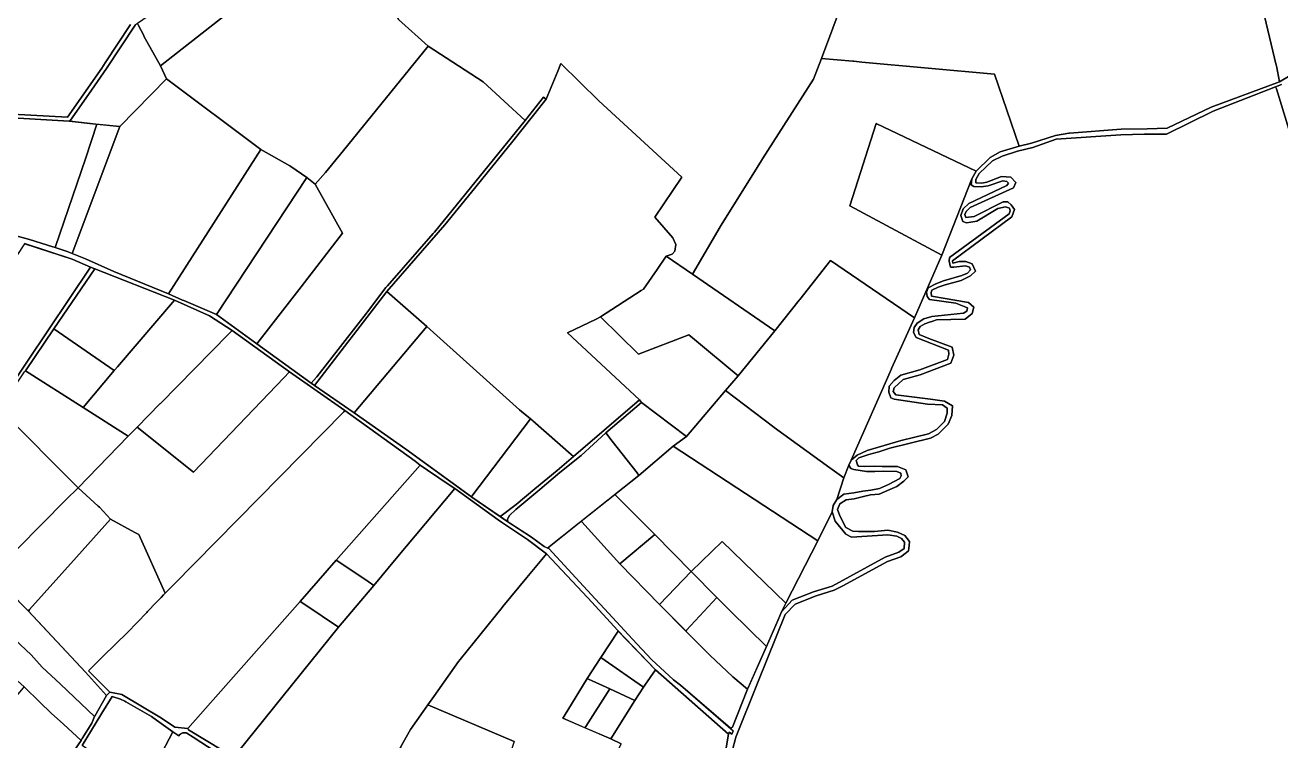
# Model space of a CAD drawing. Header units: metres. Extents: x 3 to 1005126, y 39 to 4383651.
# Drawn here: x 492029 to 493134, y 4373409 to 4374039 of the extents above; entities that cross this region are included whole.
import ezdxf

# ---------------------------------------------------------------- set-up
doc = ezdxf.new("R2010")
doc.units = ezdxf.units.M
doc.header["$MEASUREMENT"] = 0
doc.layers.add('TM_Llucmajor', color=7, linetype='Continuous')

msp = doc.modelspace()

# ---------------------------------------------------------------- linework, layer by layer
at = {"layer": 'TM_Llucmajor', "linetype": 'Continuous', "flags": 128}
for points in [[(492127.6, 4374040.1), (492127.6, 4374040.3), (492145.5, 4374052.6), (492284.9, 4374148.3), (492286.2, 4374146.9), (492349, 4374189.9), (492349.5, 4374190.3), (492384.5, 4374214.2), (492389.6, 4374204.6), (492375.8, 4374194.6), (492370.5, 4374190.7), (492350, 4374175.8), (492324, 4374156.9), (492321.4, 4374155), (492299.4, 4374139), (492291.1, 4374132.9), (492299.7, 4374122), (492163, 4374014.5), (492148, 4374002.7), (492133.4, 4374029), (492133.2, 4374029.4), (492128.5, 4374038.2), (492127.6, 4374040.1)], [(492293.1, 4373909.1), (492284, 4373898.7), (492276.7, 4373904.5), (492262.7, 4373914.2), (492261.8, 4373914.8), (492236.4, 4373929.2), (492153.1, 4373991.4), (492148, 4374002.7), (492163, 4374014.5), (492299.7, 4374122), (492326.8, 4374089.8), (492357.5, 4374043.7), (492383.6, 4374020), (492305.3, 4373923.7), (492305, 4373923.3), (492293.1, 4373909.1)], [(492125.5, 4374038.6), (492125.8, 4374039.1), (492127.6, 4374040.3), (492127.6, 4374040.1), (492128.5, 4374038.2), (492133.2, 4374029.4), (492133.4, 4374029), (492148, 4374002.7), (492153.1, 4373991.4), (492112, 4373949.4), (492091.1, 4373951.6), (492068.2, 4373954.2), (492087.2, 4373981.5), (492100.4, 4374000.4), (492125.5, 4374038.6)], [(492308.3, 4373855.5), (492284, 4373898.7), (492293.1, 4373909.1), (492305, 4373923.3), (492305.3, 4373923.7), (492383.6, 4374020), (492432.1, 4373988.9), (492468.9, 4373954.9), (492389.1, 4373856.5), (492388.1, 4373855.3), (492347.9, 4373809.3), (492346.4, 4373807.8), (492330.2, 4373786.3), (492329.3, 4373785.2), (492285.5, 4373729.2), (492285.2, 4373728.9), (492280.6, 4373723.6), (492232.7, 4373758.4), (492271.7, 4373808.5), (492308.3, 4373855.5)], [(492569.7, 4373709), (492511.7, 4373659.1), (492509.5, 4373660.9), (492475.7, 4373690.5), (492475.1, 4373691.1), (492464.1, 4373700.2), (492382.5, 4373773.6), (492347.3, 4373804.3), (492398.2, 4373863), (492421.8, 4373891.8), (492458.2, 4373936.5), (492459.3, 4373937.9), (492481.9, 4373966.5), (492482.9, 4373967.8), (492487.5, 4373973.5), (492497.8, 4373998.2), (492500.5, 4374004.8), (492533.8, 4373972.2), (492607.1, 4373904.9), (492583.1, 4373869.7), (492599.1, 4373851.6), (492601.6, 4373845.8), (492600.9, 4373839.8), (492598.4, 4373837.3), (492593.2, 4373835.5), (492585.2, 4373823.8), (492573.3, 4373806.5), (492571.3, 4373805.2), (492535.3, 4373782.1), (492531.4, 4373780.1), (492506.4, 4373767.9), (492569.7, 4373709)], [(492688.9, 4373769.6), (492616.3, 4373819.5), (492640.8, 4373861.3), (492641.1, 4373861.8), (492669.5, 4373907.3), (492677.1, 4373919.6), (492678, 4373921), (492723, 4373991.1), (492729.9, 4374009.4), (492757.6, 4374006.9), (492758.4, 4374006.9), (492765.5, 4374006.2), (492882.4, 4373995.4), (492903.9, 4373932.3), (492887.2, 4373927.1), (492878.5, 4373922.1), (492866.1, 4373910.1), (492778.1, 4373952.1), (492755, 4373879.7), (492835.9, 4373836.3), (492811.8, 4373781.3), (492737.9, 4373831.5), (492710.8, 4373797.3), (492710.3, 4373796.6), (492688.9, 4373769.6)], [(492106.8, 4373822), (492082, 4373833), (492070.1, 4373837.8), (492112, 4373949.4), (492153.1, 4373991.4), (492236.4, 4373929.2), (492154.9, 4373802.2), (492106.8, 4373822)], [(492283.6, 4373721.5), (492280.6, 4373723.6), (492285.2, 4373728.9), (492285.5, 4373729.2), (492329.3, 4373785.2), (492330.2, 4373786.3), (492346.4, 4373807.8), (492347.9, 4373809.3), (492388.1, 4373855.3), (492389.1, 4373856.5), (492468.9, 4373954.9), (492485.2, 4373975.4), (492487.5, 4373973.5), (492482.9, 4373967.8), (492481.9, 4373966.5), (492459.3, 4373937.9), (492458.2, 4373936.5), (492421.8, 4373891.8), (492398.2, 4373863), (492347.3, 4373804.3), (492283.6, 4373721.5)], [(492007.9, 4373856.8), (492007.1, 4373857), (491937.6, 4373881.2), (491972, 4373959.8), (491982.3, 4373959.2), (492067.4, 4373954.3), (492091.1, 4373951.6), (492092, 4373951.5), (492082.3, 4373921.8), (492055.3, 4373842.9), (492053, 4373843.6), (492032.5, 4373850.1), (492007.9, 4373856.8)], [(492070.1, 4373837.8), (492065.8, 4373839.5), (492055.3, 4373842.9), (492082.3, 4373921.8), (492092, 4373951.5), (492112, 4373949.4), (492070.1, 4373837.8)], [(492835.9, 4373836.3), (492755, 4373879.7), (492778.1, 4373952.1), (492866.1, 4373910.1), (492862.4, 4373903.3), (492835.9, 4373836.3)], [(492167.4, 4373796.8), (492154.9, 4373802.2), (492236.4, 4373929.2), (492261.8, 4373914.8), (492262.7, 4373914.2), (492276.7, 4373904.5), (492197.3, 4373784.2), (492168.4, 4373796.4), (492167.4, 4373796.8)], [(492284, 4373898.7), (492308.3, 4373855.5), (492271.7, 4373808.5), (492232.7, 4373758.4), (492197.3, 4373784.2), (492276.7, 4373904.5), (492284, 4373898.7)], [(492756.2, 4373655.9), (492791.5, 4373736.2), (492791.6, 4373736.5), (492811.8, 4373781.3), (492835.9, 4373836.3), (492862.4, 4373903.3), (492861.7, 4373898.1), (492864.1, 4373896.6), (492870.5, 4373896.3), (492876.6, 4373897.3), (492889.7, 4373901.8), (492893.1, 4373901.2), (492894.7, 4373899.6), (492893.1, 4373897.6), (492859.7, 4373881.8), (492854.8, 4373877), (492852.7, 4373871.2), (492854.4, 4373866), (492857.7, 4373864.7), (492861.5, 4373865.2), (492866.8, 4373866.2), (492885.3, 4373877.4), (492892.1, 4373878.8), (492895.4, 4373877.5), (492896.2, 4373875.2), (492895.2, 4373872.7), (492842.8, 4373834.1), (492842.4, 4373831), (492843.6, 4373825.6), (492846.6, 4373825.6), (492856.7, 4373827), (492860.2, 4373825.8), (492861, 4373823.5), (492858.5, 4373820.6), (492853.4, 4373818.4), (492837.4, 4373813.6), (492830.5, 4373811), (492824, 4373807.6), (492822.5, 4373803.6), (492823.1, 4373800), (492825.1, 4373797.2), (492848.3, 4373794.2), (492858.5, 4373789.9), (492858, 4373787.1), (492855.1, 4373785.2), (492827, 4373782.3), (492820.1, 4373780.3), (492814.3, 4373776.5), (492811.6, 4373772.8), (492810.9, 4373768.2), (492813.2, 4373763.9), (492841.7, 4373752.7), (492842.1, 4373749.3), (492840.8, 4373744.5), (492816.6, 4373735.4), (492799.7, 4373730.7), (492793.9, 4373726.1), (492789.4, 4373721), (492789.2, 4373715.7), (492791.1, 4373710.9), (492793.9, 4373709.6), (492823.3, 4373705.2), (492836.6, 4373704.5), (492840.6, 4373701.8), (492840.5, 4373697.3), (492838.3, 4373689.9), (492831.2, 4373682.8), (492824.2, 4373679.1), (492800, 4373673.2), (492770.2, 4373664.4), (492761.4, 4373660.5), (492756.2, 4373655.9)], [(491964.8, 4373748), (491985.1, 4373779.7), (492021.6, 4373835.9), (492028.5, 4373846.4), (492070.1, 4373832.8), (492086.3, 4373825.6), (492012.4, 4373715.6), (492005.4, 4373720.4), (491965.9, 4373743.7), (491963.1, 4373745.3), (491964.8, 4373748)], [(492568.9, 4373749.3), (492535.3, 4373782.1), (492571.3, 4373805.2), (492573.3, 4373806.5), (492585.2, 4373823.8), (492593.2, 4373835.5), (492616.3, 4373819.5), (492688.9, 4373769.6), (492656.7, 4373730.1), (492616.3, 4373763.5), (492613, 4373766.2), (492568.9, 4373749.3)], [(492687.9, 4373685.1), (492645.4, 4373717.3), (492656.7, 4373730.1), (492688.9, 4373769.6), (492710.3, 4373796.6), (492710.8, 4373797.3), (492737.9, 4373831.5), (492811.8, 4373781.3), (492791.6, 4373736.5), (492791.5, 4373736.2), (492756.2, 4373655.9), (492753.9, 4373651.5), (492749.6, 4373640.3), (492737.3, 4373649.2), (492688.4, 4373684.7), (492687.9, 4373685.1)], [(492107.1, 4373734.7), (492054, 4373771.4), (492090, 4373824.4), (492160.2, 4373796.7), (492110, 4373738), (492107.8, 4373735.4), (492107.1, 4373734.7)], [(492318.4, 4373697.6), (492283.6, 4373721.5), (492347.3, 4373804.3), (492382.5, 4373773.6), (492318.4, 4373697.6)], [(492210.9, 4373769.9), (492208.1, 4373767), (492147.8, 4373705.8), (492147.5, 4373705.4), (492127.3, 4373685), (492119.5, 4373677), (492079.8, 4373702.4), (492107.1, 4373734.7), (492107.8, 4373735.4), (492110, 4373738), (492160.2, 4373796.7), (492191, 4373783), (492210.9, 4373769.9)], [(492569.7, 4373709), (492506.4, 4373767.9), (492531.4, 4373780.1), (492535.3, 4373782.1), (492568.9, 4373749.3), (492613, 4373766.2), (492616.3, 4373763.5), (492656.7, 4373730.1), (492645.4, 4373717.3), (492611.1, 4373676.7), (492571.5, 4373706.7), (492569.7, 4373709)], [(492079.8, 4373702.4), (492029, 4373734.6), (492054, 4373771.4), (492107.1, 4373734.7), (492079.8, 4373702.4)], [(492261.5, 4373733.6), (492256.6, 4373728.5), (492176.9, 4373645.5), (492127.3, 4373685), (492147.5, 4373705.4), (492147.8, 4373705.8), (492208.1, 4373767), (492210.9, 4373769.9), (492261.5, 4373733.6)], [(492422.2, 4373624.4), (492421.7, 4373623.8), (492364, 4373665.5), (492318.4, 4373697.6), (492382.5, 4373773.6), (492464.1, 4373700.2), (492470.9, 4373694.6), (492473.8, 4373692.2), (492422.2, 4373624.4)], [(492007.9, 4373699.4), (492006.1, 4373701.1), (492028.3, 4373733.7), (492029, 4373734.6), (492079.8, 4373702.4), (492119.5, 4373677), (492075.4, 4373631.7), (492007.9, 4373699.4)], [(492093.2, 4373615.4), (492075.4, 4373631.7), (492119.5, 4373677), (492127.3, 4373685), (492176.9, 4373645.5), (492256.6, 4373728.5), (492261.5, 4373733.6), (492310.3, 4373699.6), (492309.3, 4373698.5), (492159.3, 4373546.4), (492152, 4373539), (492128.8, 4373590.7), (492125.8, 4373591.9), (492125.4, 4373592.2), (492103.8, 4373604.1), (492094.2, 4373614.6), (492093.2, 4373615.4)], [(492726.6, 4373585.1), (492599.4, 4373668.4), (492611.1, 4373676.7), (492645.4, 4373717.3), (492687.9, 4373685.1), (492688.4, 4373684.7), (492737.3, 4373649.2), (492749.6, 4373640.3), (492743.5, 4373621.5), (492740.3, 4373616.1), (492739.3, 4373610.6), (492726.6, 4373585.1)], [(492540, 4373679.9), (492518.4, 4373660.2), (492499.7, 4373645), (492481.8, 4373630.1), (492460.7, 4373612.6), (492455.2, 4373607.4), (492454.1, 4373605.3), (492453.8, 4373604.7), (492453.6, 4373603.9), (492453.6, 4373603.1), (492453.8, 4373602.5), (492453.8, 4373602.3), (492454.2, 4373601.6), (492454.6, 4373601.2), (492451.9, 4373603), (492450, 4373604.3), (492447.1, 4373606.3), (492447.9, 4373607), (492461, 4373617.1), (492477.6, 4373630.8), (492497.1, 4373646.8), (492511.7, 4373659.1), (492569.7, 4373709), (492571.5, 4373706.7), (492540, 4373679.9)], [(492599.4, 4373668.4), (492569.1, 4373642.6), (492567.5, 4373644.7), (492545.6, 4373672.7), (492540, 4373679.9), (492571.5, 4373706.7), (492611.1, 4373676.7), (492599.4, 4373668.4)], [(491950, 4373609), (491958.7, 4373631.8), (492006.1, 4373701.1), (492007.9, 4373699.4), (492075.4, 4373631.7), (492064.7, 4373621), (492001, 4373556.8), (491999.6, 4373555.4), (491998.9, 4373556.1), (491960.3, 4373593.5), (491948.2, 4373605.2), (491950, 4373609)], [(492103.3, 4373451.8), (492084.5, 4373470.6), (492084.6, 4373470.7), (492097.6, 4373483.5), (492119, 4373504.3), (492135.9, 4373522.1), (492136.6, 4373522.9), (492144.1, 4373530.7), (492146.2, 4373532.9), (492148.5, 4373535.3), (492150.5, 4373537.4), (492152, 4373539), (492159.3, 4373546.4), (492309.3, 4373698.5), (492310.3, 4373699.6), (492372.1, 4373655.1), (492376.6, 4373651.7), (492302.7, 4373568.1), (492270.8, 4373531.6), (492198.7, 4373450), (492172.1, 4373419.9), (492160.7, 4373421.2), (492148.7, 4373429.1), (492113.8, 4373449.9), (492103.3, 4373451.8)], [(492422.2, 4373624.4), (492473.8, 4373692.2), (492475.1, 4373691.1), (492475.7, 4373690.5), (492509.5, 4373660.9), (492511.7, 4373659.1), (492497.1, 4373646.8), (492477.6, 4373630.8), (492461, 4373617.1), (492447.9, 4373607), (492447.1, 4373606.3), (492422.2, 4373623.4), (492421.7, 4373623.8), (492422.2, 4373624.4)], [(492488.8, 4373578.7), (492485.8, 4373580.1), (492474.5, 4373588.1), (492455.6, 4373600.6), (492454.6, 4373601.2), (492454.2, 4373601.6), (492453.8, 4373602.3), (492453.8, 4373602.5), (492453.6, 4373603.1), (492453.6, 4373603.9), (492453.8, 4373604.7), (492454.1, 4373605.3), (492455.2, 4373607.4), (492460.7, 4373612.6), (492481.8, 4373630.1), (492499.7, 4373645), (492518.4, 4373660.2), (492540, 4373679.9), (492545.6, 4373672.7), (492567.5, 4373644.7), (492569.1, 4373642.6), (492488.8, 4373578.7)], [(492569.1, 4373642.6), (492599.4, 4373668.4), (492726.6, 4373585.1), (492698.4, 4373530.2), (492642.6, 4373584.4), (492615.3, 4373557.9), (492583.1, 4373590.5), (492548.6, 4373625.1), (492547.9, 4373625.8), (492569.1, 4373642.6)], [(492305.8, 4373566), (492302.7, 4373568.1), (492376.6, 4373651.7), (492383, 4373647.3), (492402.9, 4373633.8), (492407.2, 4373630.9), (492355.5, 4373569.4), (492335.7, 4373545.8), (492330.8, 4373549.1), (492305.8, 4373566)], [(492743.5, 4373621.5), (492749.6, 4373640.3), (492753.9, 4373651.5), (492755.7, 4373648.6), (492758.3, 4373647.7), (492769.5, 4373645.9), (492776.9, 4373645.9), (492784.4, 4373646.4), (492796.2, 4373646), (492799.8, 4373644.5), (492800.1, 4373642.3), (492798.9, 4373639.9), (492788.9, 4373634.6), (492781, 4373631), (492773.4, 4373629.6), (492766.4, 4373628.6), (492758.5, 4373627.3), (492749.5, 4373626), (492743.5, 4373621.5)], [(492001, 4373556.8), (492064.7, 4373621), (492075.4, 4373631.7), (492093.2, 4373615.4), (492094.2, 4373614.6), (492103.8, 4373604.1), (492074, 4373570.7), (492032.7, 4373524.5), (492031.6, 4373523.2), (492031, 4373523.7), (491999.6, 4373555.4), (492001, 4373556.8)], [(492548.6, 4373625.1), (492583.1, 4373590.5), (492552.5, 4373564.7), (492518.9, 4373601.7), (492518.4, 4373602.2), (492547.9, 4373625.8), (492548.6, 4373625.1)], [(492090.1, 4373430.9), (492089.9, 4373430.6), (492059.8, 4373459), (492043.7, 4373473.9), (492034.2, 4373484.7), (492019.6, 4373498.2), (492013.2, 4373505), (492008.8, 4373509.6), (491989.9, 4373528.7), (491989.7, 4373529), (491960.9, 4373558.6), (491939.9, 4373579.7), (491937.1, 4373582.3), (491938, 4373584.4), (491948.2, 4373605.2), (491960.3, 4373593.5), (491998.9, 4373556.1), (492031, 4373523.7), (492082, 4373469.6), (492100.4, 4373449), (492090.1, 4373430.9)], [(492146.2, 4373532.9), (492144.1, 4373530.7), (492136.6, 4373522.9), (492135.9, 4373522.1), (492119, 4373504.3), (492097.6, 4373483.5), (492084.6, 4373470.7), (492084.5, 4373470.6), (492103.3, 4373451.8), (492100.4, 4373449), (492082, 4373469.6), (492031.6, 4373523.2), (492032.7, 4373524.5), (492074, 4373570.7), (492103.8, 4373604.1), (492125.4, 4373592.2), (492125.8, 4373591.9), (492128.8, 4373590.7), (492152, 4373539), (492150.5, 4373537.4), (492148.5, 4373535.3), (492146.2, 4373532.9)], [(492694.8, 4373522.5), (492698.4, 4373530.2), (492726.6, 4373585.1), (492739.3, 4373610.6), (492741.9, 4373602.3), (492751.5, 4373590.9), (492756.5, 4373588.3), (492788.4, 4373590.4), (492796.2, 4373589), (492800.3, 4373587), (492803.1, 4373583.7), (492802.8, 4373578.3), (492798, 4373574.9), (492786.1, 4373570.7), (492739.2, 4373545), (492723, 4373540), (492704.1, 4373532.8), (492694.8, 4373522.5)], [(492518.9, 4373601.7), (492552.5, 4373564.7), (492587.3, 4373529.1), (492631.6, 4373484.4), (492651.8, 4373465.5), (492664.9, 4373454.5), (492664.3, 4373453), (492651.7, 4373421.1), (492649.7, 4373420.2), (492605.7, 4373458.1), (492599.6, 4373462.8), (492580.4, 4373480.5), (492563.5, 4373498.5), (492539, 4373525.3), (492530.6, 4373533.9), (492489.8, 4373578.2), (492488.8, 4373578.7), (492518.4, 4373602.2), (492518.9, 4373601.7)], [(492587.3, 4373529.1), (492552.5, 4373564.7), (492583.1, 4373590.5), (492615.3, 4373557.9), (492587.3, 4373529.1)], [(492637.5, 4373535.5), (492615.3, 4373557.9), (492642.6, 4373584.4), (492698.4, 4373530.2), (492694.8, 4373522.5), (492691.7, 4373515.4), (492681.5, 4373492.2), (492649.7, 4373523.2), (492649.5, 4373523.4), (492637.5, 4373535.5)], [(492275.8, 4373528.3), (492270.8, 4373531.6), (492302.7, 4373568.1), (492305.8, 4373566), (492330.8, 4373549.1), (492335.7, 4373545.8), (492304.7, 4373509), (492275.8, 4373528.3)], [(492587.3, 4373529.1), (492615.3, 4373557.9), (492637.5, 4373535.5), (492637.7, 4373535.3), (492611.1, 4373506.3), (492610.5, 4373505.6), (492587.3, 4373529.1)], [(492172.1, 4373419.9), (492198.7, 4373450), (492270.8, 4373531.6), (492275.8, 4373528.3), (492304.7, 4373509), (492207.2, 4373388.2), (492201.9, 4373391.9), (492202.2, 4373392.4), (492204, 4373395.9), (492204.1, 4373396.2), (492204.2, 4373397.1), (492204.2, 4373398), (492204, 4373398.6), (492203.9, 4373399), (492203.5, 4373399.8), (492202.9, 4373400.5), (492202.1, 4373401), (492172.5, 4373418.7), (492172.1, 4373419.9)], [(492637.7, 4373535.3), (492649.5, 4373523.4), (492649.7, 4373523.2), (492681.5, 4373492.2), (492664.9, 4373454.5), (492651.8, 4373465.5), (492631.6, 4373484.4), (492610.5, 4373505.6), (492611.1, 4373506.3), (492637.7, 4373535.3)], [(492011.3, 4373507), (492011.6, 4373506.6), (492013.2, 4373505), (492019.6, 4373498.2), (492034.2, 4373484.7), (492043.7, 4373473.9), (492059.8, 4373459), (492089.9, 4373430.6), (492087.4, 4373424.6), (492079, 4373411.1), (492078.1, 4373409.5), (492062.6, 4373423.6), (492051.7, 4373433.5), (492041.8, 4373443.2), (492028, 4373456.6), (492010.4, 4373472.3), (492007.9, 4373474.8), (491997.6, 4373485), (491995.6, 4373486.8), (491995, 4373487.4), (491994.7, 4373487.7), (491994.3, 4373488.1), (492010.8, 4373507.5), (492011.3, 4373507)], [(492551, 4373505.6), (492583.8, 4373471.4), (492574.4, 4373458), (492573.1, 4373456.2), (492565.6, 4373461.5), (492552.1, 4373470.9), (492536.4, 4373481.8), (492535.6, 4373482.4), (492551, 4373505.6)], [(492535.6, 4373482.4), (492536.4, 4373481.8), (492552.1, 4373470.9), (492565.6, 4373461.5), (492573.1, 4373456.2), (492565.5, 4373444.7), (492543.5, 4373454.8), (492524.7, 4373463.3), (492523.6, 4373463.8), (492535.6, 4373482.4)], [(492643.9, 4373390.5), (492640.5, 4373367), (492632.9, 4373344.2), (492626.2, 4373329), (492605.3, 4373339.3), (492537.7, 4373372.5), (492553.6, 4373406.5), (492544.6, 4373410.7), (492565.5, 4373444.7), (492573.1, 4373456.2), (492574.4, 4373458), (492583.8, 4373471.4), (492648.1, 4373414.9), (492643.9, 4373390.5)], [(492523.6, 4373463.8), (492524.7, 4373463.3), (492543.5, 4373454.8), (492522.5, 4373421.8), (492521.7, 4373420.6), (492502.1, 4373429), (492503.3, 4373430.8), (492523.6, 4373463.8)], [(492010.8, 4373404.4), (491995.8, 4373418.9), (492027.3, 4373455.6), (492028, 4373456.5), (492041.8, 4373443.2), (492051.7, 4373433.5), (492062.6, 4373423.6), (492078.1, 4373409.5), (492072.1, 4373400.9), (492069.2, 4373396.2), (492054.7, 4373372.5), (492050.8, 4373365.7), (492027.4, 4373388.4), (492010.8, 4373404.4)], [(492522.5, 4373421.8), (492543.5, 4373454.8), (492565.5, 4373444.7), (492544.6, 4373410.7), (492521.7, 4373420.6), (492522.5, 4373421.8)], [(492158.9, 4373417.1), (492155.7, 4373410.9), (492135.6, 4373372.7), (492132.2, 4373366.2), (492119.9, 4373375.3), (492119.6, 4373375.6), (492105.2, 4373386.8), (492104.5, 4373387.3), (492103.4, 4373388.1), (492103, 4373388.4), (492088.8, 4373398.2), (492078.9, 4373404.9), (492095.5, 4373431.8), (492096.4, 4373433.3), (492105.3, 4373448.1), (492112.7, 4373445.7), (492116.4, 4373443.9), (492117.3, 4373443.4), (492140, 4373430.4), (492144.5, 4373427.2), (492158.9, 4373417.1)], [(492362.9, 4373401.5), (492359, 4373402.9), (492368.1, 4373419.1), (492379.3, 4373434.8), (492383.4, 4373440.7), (492459.2, 4373408.6), (492447.5, 4373373.9), (492442.3, 4373375.5), (492402.4, 4373387.9), (492362.9, 4373401.5)]]:
    msp.add_lwpolyline(points, close=True, dxfattribs=at)
for points in [[(493184.5, 4374019.2), (493133.3, 4373988.9), (493130.5, 4374002.8), (493130.4, 4374003.3), (493104.2, 4374113.5), (493103.9, 4374114.6), (493103.8, 4374115), (493103.8, 4374115), (493083.3, 4374196.6), (493114.1, 4374202.2), (493144.7, 4374217)], [(493104.2, 4374113.5), (493130.4, 4374003.3), (493130.5, 4374002.8), (493133.3, 4373988.9), (493073.1, 4373966.6), (493034.3, 4373948.1), (493016.8, 4373947.4), (492993.8, 4373947), (492948.3, 4373943.7), (492947.8, 4373943.6), (492935.9, 4373941.7), (492914.9, 4373934.8), (492903.9, 4373932.3), (492882.4, 4373995.4), (492765.5, 4374006.2), (492758.4, 4374006.9), (492757.6, 4374006.9), (492757.6, 4374006.9), (492729.9, 4374009.4), (492760, 4374089.6)], [(492760, 4374089.6), (492729.9, 4374009.4), (492723, 4373991.1), (492678, 4373921), (492677.1, 4373919.6), (492669.5, 4373907.3), (492641.1, 4373861.8), (492640.8, 4373861.3), (492616.3, 4373819.5), (492593.2, 4373835.5), (492598.4, 4373837.3), (492600.9, 4373839.8), (492601.6, 4373845.8), (492599.1, 4373851.6), (492583.1, 4373869.7), (492607.1, 4373904.9), (492533.8, 4373972.2), (492500.5, 4374004.8), (492497.8, 4373998.2), (492487.5, 4373973.5), (492485.2, 4373975.4), (492468.9, 4373954.9), (492432.1, 4373988.9), (492383.6, 4374020), (492357.5, 4374043.7)], [(492121.5, 4374039.1), (492099.3, 4374005.4), (492096.2, 4374000.7), (492066.2, 4373957.6), (491974.2, 4373962.8), (491970.1, 4373962.9), (491972.5, 4373967.8), (491990.5, 4374003.7), (491930.1, 4374027.9), (491929.2, 4374028.2), (491861.2, 4374053.1)], [(492125.8, 4374039.1), (492125.5, 4374038.6), (492100.4, 4374000.4), (492087.2, 4373981.5), (492068.2, 4373954.2), (492067.4, 4373954.3), (491982.3, 4373959.2), (491972, 4373959.8), (491937.6, 4373881.2), (491933.3, 4373882.6), (491968.4, 4373959.2), (491970.1, 4373962.9), (491974.2, 4373962.8), (492066.2, 4373957.6), (492096.2, 4374000.7), (492099.3, 4374005.4), (492121.5, 4374039.1)], [(492643.9, 4373390.5), (492648.1, 4373414.9), (492648.6, 4373416.8), (492650.9, 4373414.8), (492652.3, 4373418), (492649.7, 4373420.2), (492651.7, 4373421.1), (492664.3, 4373453), (492681.5, 4373492.2), (492691.7, 4373515.4), (492694.8, 4373522.5), (492704.1, 4373532.8), (492723, 4373540), (492739.2, 4373545), (492786.1, 4373570.7), (492798, 4373574.9), (492802.8, 4373578.3), (492803.1, 4373583.7), (492800.3, 4373587), (492796.2, 4373589), (492788.4, 4373590.4), (492756.5, 4373588.3), (492751.5, 4373590.9), (492741.9, 4373602.3), (492739.3, 4373610.6), (492740.3, 4373616.1), (492743.5, 4373621.5), (492749.5, 4373626), (492758.5, 4373627.3), (492766.4, 4373628.6), (492773.4, 4373629.6), (492781, 4373631), (492788.9, 4373634.6), (492798.9, 4373639.9), (492800.1, 4373642.3), (492799.8, 4373644.5), (492796.2, 4373646), (492784.4, 4373646.4), (492776.9, 4373645.9), (492769.5, 4373645.9), (492758.3, 4373647.7), (492755.7, 4373648.6), (492753.9, 4373651.5), (492756.2, 4373655.9), (492761.4, 4373660.5), (492770.2, 4373664.4), (492800, 4373673.2), (492824.2, 4373679.1), (492831.2, 4373682.8), (492838.3, 4373689.9), (492840.5, 4373697.3), (492840.6, 4373701.8), (492836.6, 4373704.5), (492823.3, 4373705.2), (492793.9, 4373709.6), (492791.1, 4373710.9), (492789.2, 4373715.7), (492789.4, 4373721), (492793.9, 4373726.1), (492799.7, 4373730.7), (492816.6, 4373735.4), (492840.8, 4373744.5), (492842.1, 4373749.3), (492841.7, 4373752.7), (492813.2, 4373763.9), (492810.9, 4373768.2), (492811.6, 4373772.8), (492814.3, 4373776.5), (492820.1, 4373780.3), (492827, 4373782.3), (492855.1, 4373785.2), (492858, 4373787.1), (492858.5, 4373789.9), (492848.3, 4373794.2), (492825.1, 4373797.2), (492823.1, 4373800), (492822.5, 4373803.6), (492824, 4373807.6), (492830.5, 4373811), (492837.4, 4373813.6), (492853.4, 4373818.4), (492858.5, 4373820.6), (492861, 4373823.5), (492860.2, 4373825.8), (492856.7, 4373827), (492846.6, 4373825.6), (492843.6, 4373825.6), (492842.4, 4373831), (492842.8, 4373834.1), (492895.2, 4373872.7), (492896.2, 4373875.2), (492895.4, 4373877.5), (492892.1, 4373878.8), (492885.3, 4373877.4), (492866.8, 4373866.2), (492861.5, 4373865.2), (492857.7, 4373864.7), (492854.4, 4373866), (492852.7, 4373871.2), (492854.8, 4373877), (492859.7, 4373881.8), (492893.1, 4373897.6), (492894.7, 4373899.6), (492893.1, 4373901.2), (492889.7, 4373901.8), (492876.6, 4373897.3), (492870.5, 4373896.3), (492864.1, 4373896.6), (492861.7, 4373898.1), (492862.4, 4373903.3), (492866.1, 4373910.1), (492878.5, 4373922.1), (492887.2, 4373927.1), (492903.9, 4373932.3), (492914.9, 4373934.8), (492935.9, 4373941.7), (492947.8, 4373943.6), (492948.3, 4373943.7), (492993.8, 4373947), (493016.8, 4373947.4), (493034.3, 4373948.1), (493073.1, 4373966.6), (493133.3, 4373988.9), (493184.5, 4374019.2)], [(493135, 4373986.3), (493129.8, 4373984.3), (493074.8, 4373962.9), (493033.8, 4373942.8), (493014, 4373942.6), (492993.5, 4373942.2), (492936.6, 4373938.2), (492915.9, 4373931.1), (492902.4, 4373927.9), (492889, 4373923.5), (492880.4, 4373919.2), (492868.8, 4373908.2), (492865.8, 4373902.9), (492865.9, 4373899.9), (492871.1, 4373899.6), (492875.6, 4373900.5), (492888.5, 4373905.5), (492896.8, 4373904.9), (492901.2, 4373900.2), (492898.9, 4373895.5), (492860.9, 4373878.2), (492857.3, 4373874.8), (492856.2, 4373872), (492857.1, 4373869.4), (492864.5, 4373870.3), (492890, 4373883.3), (492894, 4373883.1), (492897, 4373880.7), (492899.9, 4373876.4), (492897.4, 4373870), (492845.3, 4373831.3), (492845.5, 4373829.3), (492851.2, 4373830.8), (492857, 4373830.7), (492862.5, 4373828.7), (492865.4, 4373822.2), (492861.1, 4373818), (492852.8, 4373814), (492838.8, 4373810.2), (492832.6, 4373808), (492827.2, 4373805.4), (492826.6, 4373803.4), (492826.9, 4373800.3), (492859.4, 4373794.6), (492864.2, 4373790.6), (492862.7, 4373785), (492856.5, 4373780.1), (492831.1, 4373779.3), (492828.1, 4373778.3), (492825, 4373777.3), (492820.8, 4373775.9), (492816.8, 4373773.4), (492815, 4373770.5), (492815.9, 4373766.6), (492824.4, 4373763.1), (492845.1, 4373755.4), (492846.5, 4373748.4), (492843.8, 4373741.2), (492816.9, 4373731), (492801.8, 4373727), (492793.9, 4373719.6), (492793.1, 4373716.3), (492795.4, 4373713.3), (492825.8, 4373709.5), (492838.2, 4373708), (492845.2, 4373703.7), (492844.8, 4373695.2), (492841.6, 4373687.6), (492832.6, 4373678.7), (492825.9, 4373675.3), (492790.2, 4373666.5), (492780.5, 4373663.3), (492771.5, 4373660.9), (492762.9, 4373657.9), (492760.5, 4373655.6), (492761.6, 4373651.9), (492762.6, 4373650.8), (492767.8, 4373650.3), (492776.9, 4373650.6), (492783.3, 4373650.4), (492797, 4373650.3), (492804.3, 4373647.6), (492806.2, 4373641.4), (492802.3, 4373637.4), (492796.3, 4373632.7), (492790.2, 4373630.1), (492780.7, 4373626.2), (492773, 4373625.5), (492766.9, 4373624.1), (492758.8, 4373622), (492751.6, 4373621.2), (492746.1, 4373617.6), (492744, 4373612.7), (492746.2, 4373607), (492751.5, 4373596.8), (492757.5, 4373593.6), (492762.4, 4373593.1), (492776.7, 4373593.3), (492788.3, 4373594.5), (492796.8, 4373592.7), (492803.2, 4373589.7), (492807.4, 4373584.3), (492807.1, 4373581), (492806.7, 4373576.1), (492804.7, 4373574.6), (492799.9, 4373570.8), (492788.1, 4373566.7), (492748.6, 4373545.4), (492741.6, 4373541.8), (492741.1, 4373541.5), (492725.2, 4373536.7), (492706.8, 4373529.4), (492698, 4373520.3), (492674.3, 4373461.4), (492673.5, 4373459.7), (492654.5, 4373412.4), (492653.9, 4373410.1), (492651.9, 4373402.4)], [(492651.9, 4373402.4), (492653.9, 4373410.1), (492654.5, 4373412.4), (492673.5, 4373459.7), (492674.3, 4373461.4), (492698, 4373520.3), (492706.8, 4373529.4), (492725.2, 4373536.7), (492741.1, 4373541.5), (492741.6, 4373541.8), (492748.6, 4373545.4), (492788.1, 4373566.7), (492799.9, 4373570.8), (492804.7, 4373574.6), (492806.7, 4373576.1), (492807.1, 4373581), (492807.4, 4373584.3), (492803.2, 4373589.7), (492796.8, 4373592.7), (492788.3, 4373594.5), (492776.7, 4373593.3), (492762.4, 4373593.1), (492757.5, 4373593.6), (492751.5, 4373596.8), (492746.2, 4373607), (492744, 4373612.7), (492746.1, 4373617.6), (492751.6, 4373621.2), (492758.8, 4373622), (492766.9, 4373624.1), (492773, 4373625.5), (492780.7, 4373626.2), (492790.2, 4373630.1), (492796.3, 4373632.7), (492802.3, 4373637.4), (492806.2, 4373641.4), (492804.3, 4373647.6), (492797, 4373650.3), (492783.3, 4373650.4), (492776.9, 4373650.6), (492767.8, 4373650.3), (492762.6, 4373650.8), (492761.6, 4373651.9), (492760.5, 4373655.6), (492762.9, 4373657.9), (492771.5, 4373660.9), (492780.5, 4373663.3), (492790.2, 4373666.5), (492825.9, 4373675.3), (492832.6, 4373678.7), (492841.6, 4373687.6), (492844.8, 4373695.2), (492845.2, 4373703.7), (492838.2, 4373708), (492825.8, 4373709.5), (492795.4, 4373713.3), (492793.1, 4373716.3), (492793.9, 4373719.6), (492801.8, 4373727), (492816.9, 4373731), (492843.8, 4373741.2), (492846.5, 4373748.4), (492845.1, 4373755.4), (492824.4, 4373763.1), (492815.9, 4373766.6), (492815, 4373770.5), (492816.8, 4373773.4), (492820.8, 4373775.9), (492825, 4373777.3), (492828.1, 4373778.3), (492831.1, 4373779.3), (492856.5, 4373780.1), (492862.7, 4373785), (492864.2, 4373790.6), (492859.4, 4373794.6), (492826.9, 4373800.3), (492826.6, 4373803.4), (492827.2, 4373805.4), (492832.6, 4373808), (492838.8, 4373810.2), (492852.8, 4373814), (492861.1, 4373818), (492865.4, 4373822.2), (492862.5, 4373828.7), (492857, 4373830.7), (492851.2, 4373830.8), (492845.5, 4373829.3), (492845.3, 4373831.3), (492897.4, 4373870), (492899.9, 4373876.4), (492897, 4373880.7), (492894, 4373883.1), (492890, 4373883.3), (492864.5, 4373870.3), (492857.1, 4373869.4), (492856.2, 4373872), (492857.3, 4373874.8), (492860.9, 4373878.2), (492898.9, 4373895.5), (492901.2, 4373900.2), (492896.8, 4373904.9), (492888.5, 4373905.5), (492875.6, 4373900.5), (492871.1, 4373899.6), (492865.9, 4373899.9), (492865.8, 4373902.9), (492868.8, 4373908.2), (492880.4, 4373919.2), (492889, 4373923.5), (492902.4, 4373927.9), (492915.9, 4373931.1), (492936.6, 4373938.2), (492993.5, 4373942.2), (493014, 4373942.6), (493033.8, 4373942.8), (493074.8, 4373962.9), (493129.8, 4373984.3), (493130.5, 4373982.6), (493215.7, 4373704.4)], [(493215.7, 4373704.4), (493130.5, 4373982.6), (493129.8, 4373984.3), (493135, 4373986.3)], [(492007.9, 4373856.8), (492032.5, 4373850.1), (492053, 4373843.6), (492055.3, 4373842.9), (492065.8, 4373839.5), (492070.1, 4373837.8), (492082, 4373833), (492106.8, 4373822), (492154.9, 4373802.2), (492167.4, 4373796.8), (492168.4, 4373796.4), (492197.3, 4373784.2), (492232.7, 4373758.4), (492280.6, 4373723.6), (492283.6, 4373721.5), (492318.4, 4373697.6), (492364, 4373665.5), (492422.2, 4373623.4), (492451.9, 4373603), (492474.5, 4373588.1), (492485.8, 4373580.1), (492489.8, 4373578.2), (492530.6, 4373533.9), (492539, 4373525.3), (492563.5, 4373498.5), (492580.4, 4373480.5), (492599.6, 4373462.8), (492605.7, 4373458.1), (492652.3, 4373418), (492650.9, 4373414.8), (492648.6, 4373416.8), (492648.1, 4373414.9), (492583.8, 4373471.4), (492550.5, 4373506.2), (492524.2, 4373534.8), (492523.9, 4373535.2), (492487.7, 4373573.5), (492471, 4373586.2), (492448.1, 4373601.4), (492445.4, 4373603.4), (492407.2, 4373630.9), (492402.9, 4373633.8), (492383, 4373647.3), (492376.6, 4373651.7), (492372.1, 4373655.1), (492310.3, 4373699.6), (492261.5, 4373733.6), (492210.9, 4373769.9), (492191, 4373783), (492160.2, 4373796.7), (492090, 4373824.4), (492086.3, 4373825.6), (492070.1, 4373832.8), (492028.1, 4373846.6)], [(492012.4, 4373715.6), (492086.3, 4373825.6), (492090, 4373824.4), (492054, 4373771.4), (492029, 4373734.6), (492028.3, 4373733.7)], [(492207.2, 4373388.2), (492304.7, 4373509), (492335.7, 4373545.8), (492355.5, 4373569.4), (492407.2, 4373630.9), (492445.4, 4373603.4), (492448.1, 4373601.4), (492471, 4373586.2), (492487.7, 4373573.5), (492487.7, 4373573.5), (492483.7, 4373568.7), (492470.5, 4373552.8), (492449.3, 4373527.3), (492448.7, 4373526.5), (492411.7, 4373480.6), (492410.4, 4373478.8), (492388.7, 4373448.2), (492383.4, 4373440.7), (492379.3, 4373434.8), (492368.1, 4373419.1), (492359, 4373402.9)], [(492459.2, 4373408.6), (492383.4, 4373440.7), (492388.7, 4373448.2), (492410.4, 4373478.8), (492411.7, 4373480.6), (492448.7, 4373526.5), (492449.3, 4373527.3), (492470.5, 4373552.8), (492483.7, 4373568.7), (492487.7, 4373573.5), (492523.9, 4373535.2), (492524.2, 4373534.8), (492550.5, 4373506.2), (492550.5, 4373506.2), (492551, 4373505.6), (492535.6, 4373482.4), (492523.6, 4373463.8), (492503.3, 4373430.8), (492502.1, 4373429), (492544.6, 4373410.7), (492553.6, 4373406.5)], [(492072.1, 4373400.9), (492078.1, 4373409.5), (492079, 4373411.1), (492087.4, 4373424.6), (492089.9, 4373430.6), (492090.1, 4373430.9), (492100.4, 4373449), (492103.3, 4373451.8), (492113.8, 4373449.9), (492148.7, 4373429.1), (492160.7, 4373421.2), (492172.1, 4373419.9), (492172.5, 4373418.7), (492202.1, 4373401)], [(492196.1, 4373399.7), (492176.7, 4373412.2), (492171, 4373415.9), (492170.7, 4373416), (492169.9, 4373416.1), (492169.6, 4373416.2), (492168.5, 4373416.2), (492167.5, 4373416), (492166.5, 4373415.6), (492166.1, 4373415.4), (492165.6, 4373415), (492164.8, 4373414.3), (492164.2, 4373413.5), (492158.9, 4373417.1), (492144.5, 4373427.2), (492140, 4373430.4), (492117.3, 4373443.4), (492116.4, 4373443.9), (492112.7, 4373445.7), (492105.3, 4373448.1), (492096.4, 4373433.3), (492095.5, 4373431.8), (492078.9, 4373404.9)], [(492135.6, 4373372.7), (492155.7, 4373410.9), (492158.9, 4373417.1), (492164.2, 4373413.5), (492164.8, 4373414.3), (492165.6, 4373415), (492166.1, 4373415.4), (492166.5, 4373415.6), (492167.5, 4373416), (492168.5, 4373416.2), (492169.6, 4373416.2), (492169.9, 4373416.1), (492169.9, 4373416.1), (492170.7, 4373416), (492171, 4373415.9), (492176.7, 4373412.2), (492196.1, 4373399.7)]]:
    msp.add_lwpolyline(points, dxfattribs=at)

doc.saveas('drawing.dxf')
